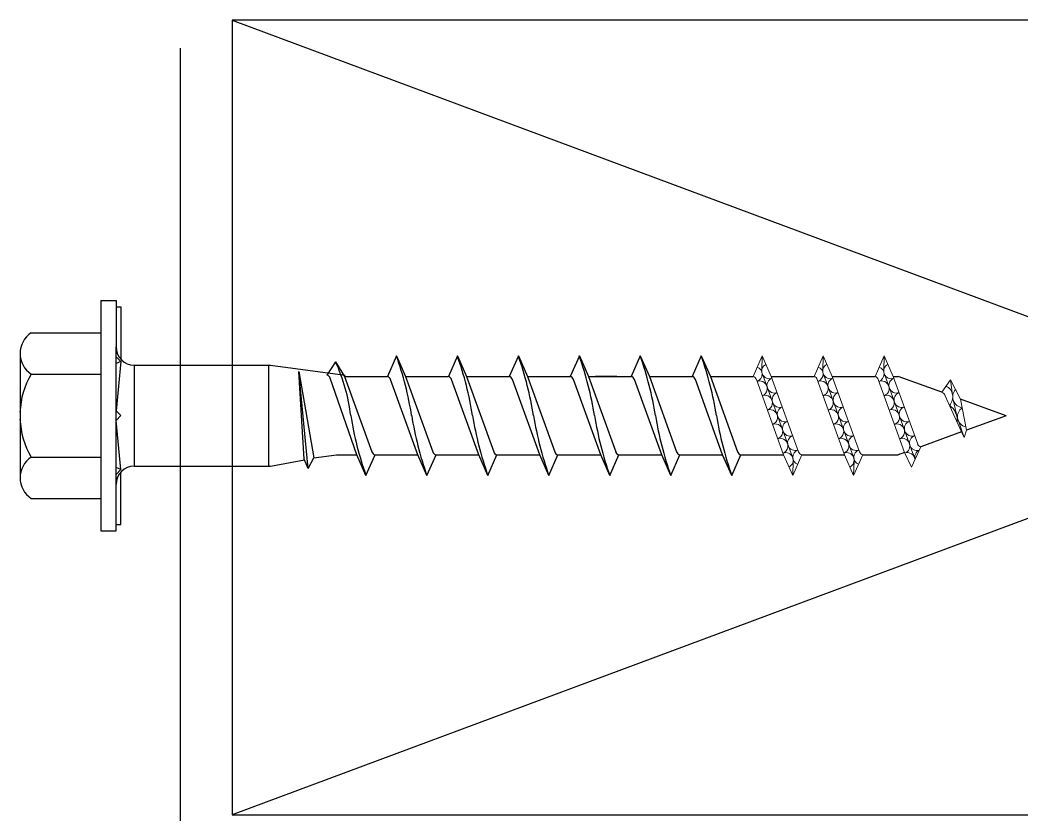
# Model space of a CAD drawing. Header units: inches. Extents: x -2661 to 42767, y -1222 to 9099.
# Drawn here: x 731.295 to 733.185, y 2729.499 to 2730.999 of the extents above; entities that cross this region are included whole.
import ezdxf

# ---------------------------------------------------------------- set-up
doc = ezdxf.new("R2010")
doc.units = ezdxf.units.IN
doc.header["$LTSCALE"] = 12
doc.header["$MEASUREMENT"] = 0
doc.layers.get('0').update_dxf_attribs({"linetype": 'CONTINUOUS'})
for name, color, linetype in [('S-ANNO-NOTE', 4, 'CONTINUOUS'), ('S-SIMPSON', 2, 'CONTINUOUS'), ('S-STEEL', 4, 'CONTINUOUS'), ('S-WOOD', 3, 'CONTINUOUS')]:
    doc.layers.add(name, color=color, linetype=linetype)

# ---------------------------------------------------------------- blocks, each defined once
blk = doc.blocks.new('SD10112')
for p, q in [((1268.6325, -719.523), (1268.6325, -719.9005)), ((1268.6325, -719.523), (1268.6575, -719.523)), ((1268.6575, -719.523), (1268.6575, -719.599)), ((1268.6575, -719.533), (1268.6655, -719.533)), ((1268.6655, -719.533), (1268.6655, -719.6194)), ((1268.5184, -719.5757), (1268.6325, -719.5757)), ((1268.6575, -719.9005), (1268.6575, -719.599)), ((1268.5, -719.6097), (1268.5, -719.8139)), ((1268.6655, -719.6231), (1268.6575, -719.6151)), ((1269.1175, -719.6138), (1269.1026, -719.6473)), ((1269.1175, -719.6138), (1269.1324, -719.6473)), ((1269.2175, -719.6138), (1269.2026, -719.6473)), ((1269.2175, -719.6138), (1269.2324, -719.6473)), ((1269.3175, -719.6138), (1269.3026, -719.6473)), ((1269.3175, -719.6138), (1269.3324, -719.6473)), ((1269.4175, -719.6138), (1269.4026, -719.6473)), ((1269.4175, -719.6138), (1269.4324, -719.6473)), ((1269.5175, -719.6138), (1269.5026, -719.6473)), ((1269.5175, -719.6138), (1269.5324, -719.6473)), ((1269.6175, -719.6138), (1269.6026, -719.6473)), ((1269.6175, -719.6138), (1269.6324, -719.6473)), ((1268.6655, -719.6231), (1268.6575, -719.6264)), ((1268.6655, -719.6231), (1268.6575, -719.7037)), ((1268.6875, -719.629), (1268.9108, -719.629)), ((1268.6875, -719.629), (1268.6875, -719.7945)), ((1268.9078, -719.629), (1268.9078, -719.7945)), ((1268.9108, -719.629), (1269.0335, -719.6452)), ((1269.0175, -719.6233), (1269.0035, -719.6452)), ((1269.0175, -719.6233), (1269.0324, -719.6473)), ((1268.5184, -719.6437), (1268.6325, -719.6437)), ((1268.966, -719.7833), (1268.9575, -719.6391)), ((1268.9575, -719.6391), (1268.9822, -719.7812)), ((1268.9726, -719.7982), (1268.9575, -719.6391)), ((1269.0526, -719.7763), (1269.0088, -719.6502)), ((1269.0324, -719.6473), (1269.1026, -719.6473)), ((1269.0324, -719.6473), (1269.0771, -719.7713)), ((1269.1526, -719.7763), (1269.1079, -719.6523)), ((1269.1324, -719.6473), (1269.2026, -719.6473)), ((1269.1324, -719.6473), (1269.1771, -719.7713)), ((1269.2526, -719.7763), (1269.2079, -719.6523)), ((1269.2324, -719.6473), (1269.2771, -719.7713)), ((1269.2324, -719.6473), (1269.3026, -719.6473)), ((1269.3526, -719.7763), (1269.3079, -719.6523)), ((1269.3324, -719.6473), (1269.3771, -719.7713)), ((1269.3324, -719.6473), (1269.4026, -719.6473)), ((1269.4526, -719.7763), (1269.4079, -719.6523)), ((1269.4324, -719.6473), (1269.4771, -719.7713)), ((1269.4324, -719.6473), (1269.5026, -719.6473)), ((1269.4791, -719.6473), (1269.444, -719.6473)), ((1269.5526, -719.7763), (1269.5079, -719.6523)), ((1269.5324, -719.6473), (1269.5771, -719.7713)), ((1269.5324, -719.6473), (1269.6026, -719.6473)), ((1269.6526, -719.7763), (1269.6079, -719.6523)), ((1269.6324, -719.6473), (1269.6771, -719.7713)), ((1269.6324, -719.6473), (1269.7026, -719.6473)), ((1269.7324, -719.6473), (1269.8026, -719.6473)), ((1269.8324, -719.6473), (1269.9026, -719.6473)), ((1269.9324, -719.6473), (1269.9403, -719.6473)), ((1270.012, -719.6734), (1269.9403, -719.6473)), ((1270.1175, -719.7118), (1270.043, -719.6847)), ((1268.6655, -719.7117), (1268.6575, -719.7037)), ((1268.6655, -719.7117), (1268.6575, -719.7197)), ((1270.1175, -719.7118), (1270.0525, -719.7354)), ((1268.6655, -719.8003), (1268.6575, -719.7197)), ((1270.0445, -719.7383), (1269.9775, -719.7628)), ((1268.5184, -719.7797), (1268.6325, -719.7797)), ((1268.9108, -719.7945), (1268.9664, -719.7841)), ((1268.9726, -719.7982), (1268.966, -719.7833)), ((1268.9726, -719.7982), (1268.9822, -719.7812)), ((1268.9822, -719.7812), (1269.0194, -719.7763)), ((1269.0194, -719.7763), (1269.0526, -719.7763)), ((1269.0675, -719.8098), (1269.0526, -719.7763)), ((1269.0675, -719.8098), (1269.0824, -719.7763)), ((1269.0824, -719.7763), (1269.1526, -719.7763)), ((1269.1675, -719.8098), (1269.1526, -719.7763)), ((1269.1675, -719.8098), (1269.1824, -719.7763)), ((1269.1824, -719.7763), (1269.2526, -719.7763)), ((1269.2675, -719.8098), (1269.2526, -719.7763)), ((1269.2675, -719.8098), (1269.2824, -719.7763)), ((1269.2824, -719.7763), (1269.3526, -719.7763)), ((1269.3675, -719.8098), (1269.3526, -719.7763)), ((1269.3675, -719.8098), (1269.3824, -719.7763)), ((1269.3824, -719.7763), (1269.4526, -719.7763)), ((1269.4675, -719.8098), (1269.4526, -719.7763)), ((1269.4675, -719.8098), (1269.4824, -719.7763)), ((1269.4824, -719.7763), (1269.5526, -719.7763)), ((1269.5675, -719.8098), (1269.5526, -719.7763)), ((1269.5675, -719.8098), (1269.5824, -719.7763)), ((1269.5824, -719.7763), (1269.6526, -719.7763)), ((1269.6675, -719.8098), (1269.6526, -719.7763)), ((1269.6675, -719.8098), (1269.6824, -719.7763)), ((1269.6824, -719.7763), (1269.7526, -719.7763)), ((1269.7824, -719.7763), (1269.8526, -719.7763)), ((1269.8824, -719.7763), (1269.9403, -719.7763)), ((1269.9511, -719.7723), (1269.9403, -719.7763)), ((1268.6655, -719.8003), (1268.6575, -719.797)), ((1268.6655, -719.8003), (1268.6575, -719.8083)), ((1268.6875, -719.7945), (1268.9108, -719.7945)), ((1268.6655, -719.8905), (1268.6655, -719.8041)), ((1268.5184, -719.8477), (1268.6325, -719.8477)), ((1268.6575, -719.8905), (1268.6655, -719.8905)), ((1268.6325, -719.9005), (1268.6575, -719.9005))]:
    blk.add_line(p, q)
at = {"lineweight": 9}
for p, q in [((1269.7175, -719.6138), (1269.7026, -719.6473)), ((1269.7175, -719.6138), (1269.7168, -719.6383)), ((1269.7175, -719.6138), (1269.7324, -719.6473)), ((1269.8175, -719.6138), (1269.8026, -719.6473)), ((1269.8175, -719.6138), (1269.8168, -719.6383)), ((1269.8175, -719.6138), (1269.8324, -719.6473)), ((1269.9175, -719.6138), (1269.9026, -719.6473)), ((1269.9175, -719.6138), (1269.9168, -719.6383)), ((1269.9175, -719.6138), (1269.9324, -719.6473)), ((1269.7526, -719.7763), (1269.7079, -719.6523)), ((1269.7173, -719.6439), (1269.7201, -719.6498)), ((1269.7648, -719.7738), (1269.7201, -719.6498)), ((1269.7324, -719.6473), (1269.7771, -719.7713)), ((1269.8526, -719.7763), (1269.8079, -719.6523)), ((1269.8173, -719.6439), (1269.8201, -719.6498)), ((1269.8648, -719.7738), (1269.8201, -719.6498)), ((1269.8324, -719.6473), (1269.8771, -719.7713)), ((1269.9511, -719.7723), (1269.9079, -719.6523)), ((1269.9173, -719.6439), (1269.9201, -719.6498)), ((1269.9648, -719.7738), (1269.9201, -719.6498)), ((1269.9324, -719.6473), (1269.9725, -719.7585)), ((1270.0262, -719.653), (1270.012, -719.6734)), ((1270.0262, -719.653), (1270.043, -719.6847)), ((1270.0299, -719.678), (1270.0262, -719.653)), ((1270.0445, -719.7383), (1270.0173, -719.6783)), ((1270.043, -719.6847), (1270.0525, -719.7354)), ((1270.0372, -719.714), (1270.0308, -719.6859)), ((1270.0488, -719.7478), (1270.0372, -719.714)), ((1270.0488, -719.7478), (1270.0445, -719.7383)), ((1270.0488, -719.7478), (1270.0525, -719.7354)), ((1269.9625, -719.7963), (1269.9775, -719.7628)), ((1269.7675, -719.8098), (1269.7526, -719.7763)), ((1269.7677, -719.7799), (1269.7648, -719.7738)), ((1269.7675, -719.8098), (1269.7824, -719.7763)), ((1269.8675, -719.8098), (1269.8526, -719.7763)), ((1269.8677, -719.7799), (1269.8648, -719.7738)), ((1269.8675, -719.8098), (1269.8824, -719.7763)), ((1269.9625, -719.7963), (1269.9511, -719.7723)), ((1269.9677, -719.7799), (1269.9648, -719.7738)), ((1269.7675, -719.8098), (1269.7682, -719.7853)), ((1269.8675, -719.8098), (1269.8682, -719.7853))]:
    blk.add_line(p, q, dxfattribs=at)
for centre, radius, start, end in [((1268.5406, -719.6097), 0.0406, 123.1946, 236.8054), ((1268.6875, -719.599), 0.03, 180, 270), ((1268.5974, -719.7986), 0.5519, 9.0541, 19.5679), ((1268.6974, -719.7986), 0.5519, 9.0541, 19.5679), ((1268.7974, -719.7986), 0.5519, 9.0541, 19.5679), ((1268.8974, -719.7986), 0.5519, 9.0541, 19.5679), ((1268.9974, -719.7986), 0.5519, 9.0541, 19.5679), ((1269.0974, -719.7986), 0.5519, 9.0541, 19.5679), ((1268.7499, -719.7467), 0.2947, 6.8077, 24.7546), ((1268.634, -719.7117), 0.1342, 149.5503, 177.565), ((1269.0011, -719.6531), 0.00826, 20.4567, 72.9978), ((1269.1001, -719.6552), 0.00826, 20.4567, 72.9978), ((1269.2001, -719.6552), 0.00826, 20.4567, 72.9978), ((1269.3001, -719.6552), 0.00826, 20.4567, 72.9978), ((1269.4001, -719.6552), 0.00826, 20.4567, 72.9978), ((1269.5001, -719.6552), 0.00826, 20.4567, 72.9978), ((1269.6001, -719.6552), 0.00826, 20.4567, 72.9978), ((1268.634, -719.7117), 0.1342, 182.4351, 210.4497), ((1269.5875, -719.6249), 0.5519, 189.0541, 199.5679), ((1269.6875, -719.6249), 0.5519, 189.0541, 199.5679), ((1269.7875, -719.6249), 0.5519, 189.0541, 199.5679), ((1269.8875, -719.6249), 0.5519, 189.0541, 199.5679), ((1269.9875, -719.6249), 0.5519, 189.0541, 199.5679), ((1270.0875, -719.6249), 0.5519, 189.0541, 199.5679), ((1270.1875, -719.6249), 0.5519, 189.0541, 199.5679), ((1268.5406, -719.8137), 0.0406, 123.1946, 236.8054), ((1269.0848, -719.7684), 0.00826, 200.4567, 252.9978), ((1269.1848, -719.7684), 0.00826, 200.4567, 252.9978), ((1269.2848, -719.7684), 0.00826, 200.4567, 252.9978), ((1269.3848, -719.7684), 0.00826, 200.4567, 252.9978), ((1269.4848, -719.7684), 0.00826, 200.4567, 252.9978), ((1269.5848, -719.7684), 0.00826, 200.4567, 252.9978), ((1269.6848, -719.7684), 0.00826, 200.4567, 252.9978), ((1268.6875, -719.8245), 0.03, 90, 180)]:
    blk.add_arc(centre, radius, start, end)
for centre, radius, start, end in [((1269.7048, -719.6437), 0.0125, 289.8161, 68.5852), ((1269.7293, -719.6387), 0.0125, 117.0594, 289.8161), ((1269.8048, -719.6437), 0.0125, 289.8161, 68.5852), ((1269.8293, -719.6387), 0.0125, 117.0594, 289.8161), ((1269.9048, -719.6437), 0.0125, 289.8161, 68.5852), ((1269.9293, -719.6387), 0.0125, 117.0594, 289.8161), ((1269.7001, -719.6552), 0.00826, 20.4567, 72.9978), ((1269.7378, -719.6622), 0.0125, 109.8161, 289.8161), ((1269.8001, -719.6552), 0.00826, 20.4567, 72.9978), ((1269.8378, -719.6622), 0.0125, 109.8161, 289.8161), ((1269.9001, -719.6552), 0.00826, 20.4567, 72.9978), ((1269.9378, -719.6622), 0.0125, 109.8161, 289.8161), ((1269.7133, -719.6672), 0.0125, 289.8161, 109.8161), ((1269.8133, -719.6672), 0.0125, 289.8161, 109.8161), ((1269.9133, -719.6672), 0.0125, 289.8161, 109.8161), ((1270.0105, -719.6808), 0.0196, 316.0144, 63.9531), ((1270.0481, -719.6809), 0.0181, 138.3225, 262.1252), ((1269.7217, -719.6908), 0.0125, 289.8161, 109.8161), ((1269.7463, -719.6858), 0.0125, 109.8161, 289.8161), ((1269.8217, -719.6908), 0.0125, 289.8161, 109.8161), ((1269.8463, -719.6858), 0.0125, 109.8161, 289.8161), ((1269.9217, -719.6908), 0.0125, 289.8161, 109.8161), ((1269.9463, -719.6858), 0.0125, 109.8161, 289.8161), ((1270.0096, -719.6813), 0.00826, 20.4567, 72.9978), ((1269.7302, -719.7143), 0.0125, 289.8161, 109.8161), ((1269.7547, -719.7093), 0.0125, 109.8161, 289.8161), ((1269.8302, -719.7143), 0.0125, 289.8161, 109.8161), ((1269.8547, -719.7093), 0.0125, 109.8161, 289.8161), ((1269.9302, -719.7143), 0.0125, 289.8161, 109.8161), ((1269.9547, -719.7093), 0.0125, 109.8161, 289.8161), ((1270.0052, -719.7205), 0.0324, 355.6166, 53.2867), ((1270.055, -719.7132), 0.0172, 122.7574, 258.3), ((1269.7387, -719.7378), 0.0125, 289.8161, 109.8161), ((1269.7632, -719.7328), 0.0125, 109.8161, 289.8161), ((1269.8387, -719.7378), 0.0125, 289.8161, 109.8161), ((1269.8632, -719.7328), 0.0125, 109.8161, 289.8161), ((1269.9387, -719.7378), 0.0125, 289.8161, 109.8161), ((1269.9632, -719.7328), 0.0125, 109.8161, 289.8161), ((1269.7472, -719.7614), 0.0125, 289.8161, 109.8161), ((1269.7717, -719.7564), 0.0125, 109.8161, 289.8161), ((1269.8472, -719.7614), 0.0125, 289.8161, 109.8161), ((1269.8717, -719.7564), 0.0125, 109.8161, 289.8161), ((1269.9472, -719.7614), 0.0125, 290.2013, 109.8161), ((1269.9717, -719.7564), 0.0125, 109.8161, 285.0194), ((1269.9799, -719.7549), 0.00826, 205.917, 252.9978), ((1269.7557, -719.7849), 0.0125, 297.0594, 109.8161), ((1269.7802, -719.7799), 0.0125, 109.8161, 248.5852), ((1269.7848, -719.7684), 0.00826, 200.4567, 252.9978), ((1269.8557, -719.7849), 0.0125, 297.0594, 109.8161), ((1269.8802, -719.7799), 0.0125, 109.8161, 248.5852), ((1269.8848, -719.7684), 0.00826, 200.4567, 252.9978), ((1269.9557, -719.7849), 0.0125, 5.302, 109.4306), ((1269.9802, -719.7799), 0.0125, 115.0348, 196.9652)]:
    blk.add_arc(centre, radius, start, end, dxfattribs=at)
blk = doc.blocks.new('STRONG WALL TO WOOD BEAM')
at = {"layer": 'S-STEEL'}
blk.add_lwpolyline([(-2.1099, -6.8281), (-2.1099, -0.0531)], dxfattribs=at)
at = {"layer": 'S-WOOD', "color": 2}
for p, q in [((-2.0125, 0), (2.0125, -1.5)), ((2.0125, 0), (-2.0125, -1.5))]:
    blk.add_line(p, q, dxfattribs=at)
at = {"layer": 'S-WOOD'}
blk.add_lwpolyline([(-2.0125, 0), (-2.0125, -1.5), (2.0125, -1.5), (2.0125, 0)], close=True, dxfattribs=at)
at = {"layer": 'S-SIMPSON', "xscale": 1.15, "yscale": 1.15, "zscale": 1.15}
blk.add_blockref('SD10112', (-1461.1877, 826.922), dxfattribs=at)

msp = doc.modelspace()

# ---------------------------------------------------------------- block references
at = {"layer": 'S-ANNO-NOTE'}
msp.add_blockref('STRONG WALL TO WOOD BEAM', (733.70792, 2730.9985), dxfattribs=at)

doc.saveas('drawing.dxf')
